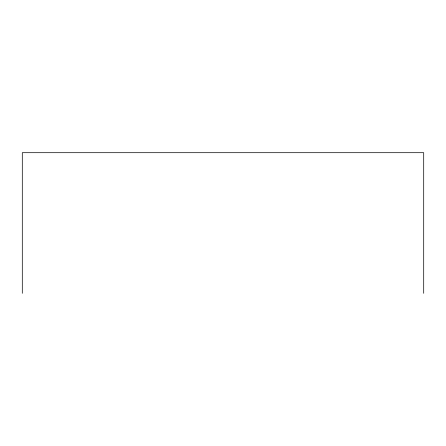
<?xml version="1.0" encoding="UTF-8"?>
<svg xmlns="http://www.w3.org/2000/svg" width="446" height="446" viewBox="0 0 446 446"><rect width="100%" height="100%" fill="white"/><g stroke="black" fill="none" stroke-linecap="round" stroke-linejoin="round"><path stroke-width="0.67" d="M423.7 293.306L423.7 152.694L22.3 152.694L22.3 293.306"/></g></svg>
